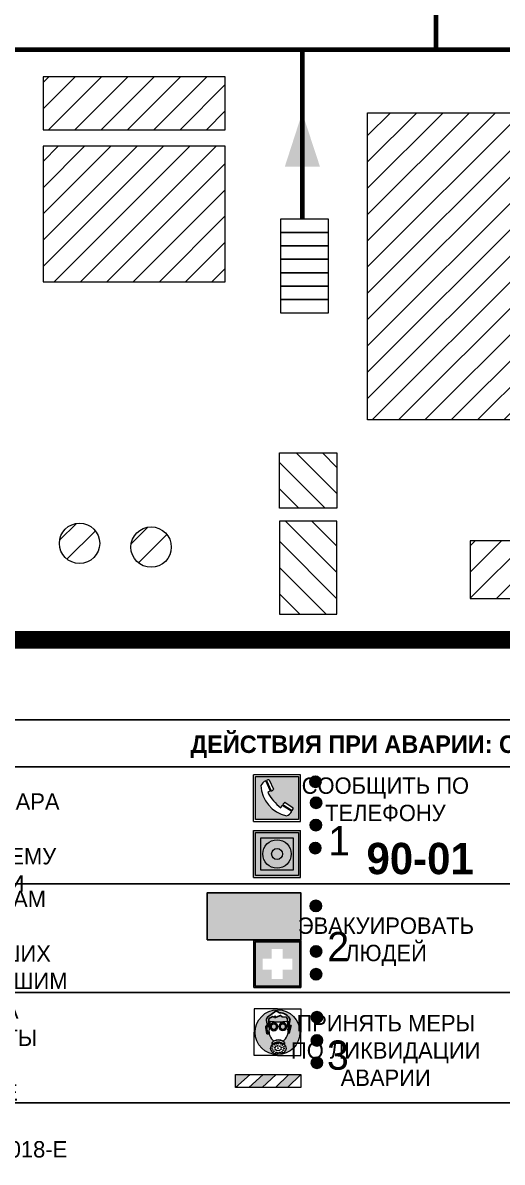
# Model space of a CAD drawing. Header units: millimetres. Extents: x 13114 to 67229, y 22859 to 38520.
# Drawn here: x 30155 to 30236.9, y 25080.9 to 25275.6 of the extents above; entities that cross this region are included whole.
import ezdxf

# ---------------------------------------------------------------- set-up
doc = ezdxf.new("R2010")
doc.units = ezdxf.units.MM
doc.layers.add('План_Штампы', color=7, linetype='Continuous')
doc.styles.add('обычный', font='arial.ttf')

# ---------------------------------------------------------------- blocks, each defined once
blk = doc.blocks.new('A$C38D26F80')
h = blk.add_hatch(color=5)
h.dxf.hatch_style = 1
h.paths.add_polyline_path([(-8.77, -4.48, 1), (-0.19, -4.48, 1)])
h.paths.add_polyline_path([(-6.75, -3.58), (-6.75, -3.31), (-6.62, -3.22), (-6.5, -3.22), (-6.42, -3.3), (-6.39, -3.28), (-6.59, -2.23), (-6.59, -2.01), (-6.38, -1.58), (-4.76, -0.4), (-4.13, -0.79, -0.362848), (-2.1, -2.1, -0.201049), (-2.17, -2.48, 0.085434), (-2.26, -3.13), (-1.9, -3.16), (-2.25, -4.7), (-2.4, -4.59), (-2.43, -4.34), (-2.36, -4.34), (-2.14, -3.34), (-2.47, -3.42), (-2.58, -1.95), (-2.77, -1.58), (-3.58, -1.52), (-3.92, -1.26), (-5.05, -1.73), (-4.87, -1.39), (-5.41, -1.6), (-5.41, -1.46), (-6.13, -1.87), (-6.18, -3.5), (-6.56, -3.47), (-6.37, -4.59), (-6.16, -4.43), (-6.16, -4.66), (-6.36, -4.79), (-6.37, -4.8), (-6.51, -4.76)], flags=16)
h.paths.add_polyline_path([(-6.51, -4.76), (-6.36, -4.79), (-6.37, -4.8)], flags=0)
h.paths.add_polyline_path([(-5.92, -2.34, 0.089508), (-2.67, -2.35), (-2.48, -3.88, -0.268602), (-3.4, -6.18, 0.262449), (-5.2, -6.18, -0.268602), (-6.11, -3.88)], flags=16)
edge = h.paths.add_edge_path(flags=16)
edge.add_ellipse((-5.19, -3.41), major_axis=(0, 0.842), ratio=0.848992, start_angle=0, end_angle=360)
edge = h.paths.add_edge_path(flags=0)
edge.add_ellipse((-5.19, -3.39), major_axis=(0, 0.665), ratio=0.853798, start_angle=0, end_angle=360)
edge = h.paths.add_edge_path(flags=0)
edge.add_ellipse((-5.19, -3.4), major_axis=(0, 0.528), ratio=0.864094, start_angle=0, end_angle=360)
edge = h.paths.add_edge_path(flags=16)
edge.add_ellipse((-3.47, -3.4), major_axis=(0, 0.842), ratio=0.848992, start_angle=0, end_angle=360)
h.paths.add_polyline_path([(-3.13, -6.45), (-3.13, -6.84, 0.383174), (-5.57, -6.85), (-5.57, -6.49, -0.369952)], flags=16)
edge = h.paths.add_edge_path(flags=0)
edge.add_ellipse((-3.47, -3.39), major_axis=(0, 0.665), ratio=0.853798, start_angle=0, end_angle=360)
edge = h.paths.add_edge_path(flags=0)
edge.add_ellipse((-3.47, -3.4), major_axis=(0, 0.528), ratio=0.864094, start_angle=0, end_angle=360)
edge = h.paths.add_edge_path(flags=16)
edge.add_ellipse((-4.34, -7.57), major_axis=(-1.48, 0), ratio=0.744955, start_angle=0, end_angle=360)
h.paths.add_polyline_path([(-5.01, -6.85, -1), (-5.15, -6.85, -1)], flags=0)
h.paths.add_polyline_path([(-5.33, -7.14, -1), (-5.47, -7.14, -1)], flags=0)
h.paths.add_polyline_path([(-4.61, -6.71, -1), (-4.74, -6.71, -1)], flags=16)
h.paths.add_polyline_path([(-5.43, -7.51, -1), (-5.57, -7.51, -1)], flags=0)
h.paths.add_polyline_path([(-4.26, -6.67, -1), (-4.4, -6.67, -1)], flags=16)
h.paths.add_polyline_path([(-4.74, -7.14, -1), (-4.88, -7.14, -1)], flags=0)
h.paths.add_polyline_path([(-4.93, -7.43, -1), (-5.07, -7.43, -1)], flags=0)
h.paths.add_polyline_path([(-4.41, -7.07, -1), (-4.54, -7.07, -1)], flags=0)
h.paths.add_polyline_path([(-5.33, -7.87, -1), (-5.46, -7.87, -1)], flags=0)
h.paths.add_polyline_path([(-3.8, -6.71, -1), (-3.94, -6.71, -1)], flags=16)
h.paths.add_polyline_path([(-4.85, -7.78, -1), (-4.98, -7.78, -1)], flags=0)
h.paths.add_polyline_path([(-3.96, -7.14, -1), (-4.1, -7.14, -1)], flags=0)
h.paths.add_polyline_path([(-4.33, -7.53, -1), (-4.47, -7.53, -1)], flags=0)
h.paths.add_polyline_path([(-5.09, -8.12, -1), (-5.23, -8.12, -1)], flags=0)
h.paths.add_polyline_path([(-3.5, -6.94, -1), (-3.64, -6.94, -1)], flags=0)
h.paths.add_polyline_path([(-4.54, -7.97, -1), (-4.68, -7.97, -1)], flags=0)
h.paths.add_polyline_path([(-3.66, -7.39, -1), (-3.8, -7.39, -1)], flags=0)
h.paths.add_polyline_path([(-4.73, -8.35, -1), (-4.86, -8.35, -1)], flags=0)
h.paths.add_polyline_path([(-4.09, -7.96, -1), (-4.23, -7.96, -1)], flags=0)
h.paths.add_polyline_path([(-3.77, -7.74, -1), (-3.91, -7.74, -1)], flags=0)
h.paths.add_polyline_path([(-3.22, -7.27, -1), (-3.35, -7.27, -1)], flags=0)
h.paths.add_polyline_path([(-4.34, -8.4, -1), (-4.47, -8.4, -1)], flags=0)
h.paths.add_polyline_path([(-3.16, -7.61, -1), (-3.3, -7.61, -1)], flags=0)
h.paths.add_polyline_path([(-3.9, -8.35, -1), (-4.04, -8.35, -1)], flags=0)
h.paths.add_polyline_path([(-3.32, -7.91, -1), (-3.46, -7.91, -1)], flags=0)
h.paths.add_polyline_path([(-3.55, -8.23, -1), (-3.69, -8.23, -1)], flags=0)
at = {"color": 5, "lineweight": 5}
for p, q in [((-4.48, 0), (-8.96, 0)), ((-8.96, 0), (-8.96, -4.48)), ((-4.48, 0), (0, 0)), ((0, 0), (0, -4.48)), ((-6.59, -2.01), (-6.38, -1.58)), ((-6.59, -2.23), (-6.59, -2.01)), ((-6.38, -1.58), (-4.76, -0.4)), ((-6.13, -1.87), (-6.18, -3.5)), ((-5.41, -1.46), (-6.13, -1.87)), ((-4.87, -1.39), (-5.41, -1.6)), ((-5.41, -1.6), (-5.41, -1.46)), ((-3.92, -1.26), (-5.05, -1.73)), ((-5.05, -1.73), (-4.87, -1.39)), ((-4.76, -0.4), (-4.13, -0.79)), ((-3.58, -1.52), (-3.92, -1.26)), ((-2.77, -1.58), (-3.58, -1.52)), ((-2.58, -1.95), (-2.77, -1.58)), ((-2.47, -3.42), (-2.58, -1.95)), ((-6.75, -3.31), (-6.62, -3.22)), ((-6.75, -3.58), (-6.75, -3.31)), ((-6.51, -4.76), (-6.75, -3.58)), ((-6.62, -3.22), (-6.5, -3.22)), ((-6.39, -3.28), (-6.59, -2.23)), ((-6.18, -3.5), (-6.56, -3.47)), ((-6.56, -3.47), (-6.37, -4.59)), ((-6.5, -3.22), (-6.42, -3.3)), ((-6.42, -3.3), (-6.39, -3.28)), ((-5.92, -2.34), (-6.11, -3.88)), ((-2.67, -2.34), (-2.48, -3.88)), ((-2.14, -3.34), (-2.47, -3.42)), ((-2.43, -4.34), (-2.4, -4.59)), ((-2.43, -4.34), (-2.36, -4.34)), ((-2.36, -4.34), (-2.14, -3.34)), ((-1.9, -3.16), (-2.26, -3.13)), ((-2.25, -4.7), (-1.9, -3.16)), ((-8.96, -8.96), (-8.96, -4.48)), ((-6.37, -4.8), (-6.51, -4.76)), ((-6.37, -4.59), (-6.16, -4.43)), ((-6.16, -4.66), (-6.37, -4.8)), ((-6.16, -4.43), (-6.16, -4.66)), ((-5.57, -6.49), (-5.57, -6.85)), ((-3.13, -6.45), (-3.13, -6.84)), ((-2.4, -4.59), (-2.25, -4.7)), ((0, -8.96), (0, -4.48)), ((-4.48, -8.96), (-8.96, -8.96)), ((-4.48, -8.96), (0, -8.96))]:
    blk.add_line(p, q, dxfattribs=at)
at = {"color": 5}
for p, q in [((-6.59, -2.01), (-6.38, -1.58)), ((-6.59, -2.23), (-6.59, -2.01)), ((-6.38, -1.58), (-4.76, -0.4)), ((-6.13, -1.87), (-6.18, -3.5)), ((-5.41, -1.46), (-6.13, -1.87)), ((-4.87, -1.39), (-5.41, -1.6)), ((-5.41, -1.6), (-5.41, -1.46)), ((-3.92, -1.26), (-5.05, -1.73)), ((-5.05, -1.73), (-4.87, -1.39)), ((-4.76, -0.4), (-4.13, -0.79)), ((-3.58, -1.52), (-3.92, -1.26)), ((-2.77, -1.58), (-3.58, -1.52)), ((-2.58, -1.95), (-2.77, -1.58)), ((-2.47, -3.42), (-2.58, -1.95)), ((-6.75, -3.31), (-6.62, -3.22)), ((-6.75, -3.58), (-6.75, -3.31)), ((-6.51, -4.76), (-6.75, -3.58)), ((-6.62, -3.22), (-6.5, -3.22)), ((-6.39, -3.28), (-6.59, -2.23)), ((-6.18, -3.5), (-6.56, -3.47)), ((-6.56, -3.47), (-6.37, -4.59)), ((-6.5, -3.22), (-6.42, -3.3)), ((-6.42, -3.3), (-6.39, -3.28)), ((-2.14, -3.34), (-2.47, -3.42)), ((-2.4, -4.59), (-2.43, -4.34)), ((-2.43, -4.34), (-2.36, -4.34)), ((-2.36, -4.34), (-2.14, -3.34)), ((-2.26, -3.13), (-1.9, -3.16)), ((-1.9, -3.16), (-2.25, -4.7)), ((-6.37, -4.8), (-6.51, -4.76)), ((-6.36, -4.79), (-6.51, -4.76)), ((-6.37, -4.59), (-6.16, -4.43)), ((-6.16, -4.66), (-6.37, -4.8)), ((-6.16, -4.66), (-6.36, -4.79)), ((-6.16, -4.43), (-6.16, -4.66)), ((-2.25, -4.7), (-2.4, -4.59))]:
    blk.add_line(p, q, dxfattribs=at)
at = {"color": 5, "lineweight": 5}
for centre, radius in [((-4.48, -4.48), 4.29), ((-5.5, -7.51), 0.0678), ((-5.4, -7.14), 0.0678), ((-5.4, -7.87), 0.0678), ((-5.16, -8.12), 0.0678), ((-5.08, -6.85), 0.0678), ((-5, -7.43), 0.0678), ((-4.91, -7.78), 0.0678), ((-4.81, -7.14), 0.0678), ((-4.79, -8.35), 0.0678), ((-4.67, -6.71), 0.0678), ((-4.61, -7.97), 0.0678), ((-4.47, -7.07), 0.0678), ((-4.4, -7.53), 0.0678), ((-4.4, -8.4), 0.0678), ((-4.33, -6.67), 0.0678), ((-4.16, -7.96), 0.0678), ((-4.03, -7.14), 0.0678), ((-3.97, -8.35), 0.0678), ((-3.87, -6.71), 0.0678), ((-3.84, -7.74), 0.0678), ((-3.73, -7.39), 0.0678), ((-3.62, -8.23), 0.0678), ((-3.57, -6.94), 0.0678), ((-3.39, -7.91), 0.0678), ((-3.28, -7.27), 0.0678), ((-3.23, -7.61), 0.0678)]:
    blk.add_circle(centre, radius, dxfattribs=at)
at = {"color": 5}
for centre, radius, start, end in [((-3.89, -2.66), 1.88, 17.387, 97.1599), ((-2.6, -2.2), 0.511, 326.3906, 11.8614), ((-0.35, -3.07), 1.91, 162.2553, 181.7878)]:
    blk.add_arc(centre, radius, start, end, dxfattribs=at)
at = {"color": 5, "lineweight": 5}
for centre, radius, start, end in [((-2.6, -2.2), 0.513, 326.4781, 11.7739), ((-3.66, -4.24), 2.47, 171.573, 231.7124), ((-4.28, 6.66), 9.15, 259.6987, 280.1569), ((-4.93, -4.24), 2.47, 308.2876, 8.427), ((-0.47, -3.05), 1.79, 161.5846, 182.4584), ((-4.33, -7.88), 1.87, 50.358, 131.5662), ((-4.34, -8.2), 1.82, 48.4943, 132.3565), ((-4.3, -7.78), 1.83, 60.5889, 119.4111)]:
    blk.add_arc(centre, radius, start, end, dxfattribs=at)
for centre, major_axis, ratio in [((-5.19, -3.41), (0, 0.842), 0.848992), ((-5.19, -3.39), (0, 0.665), 0.853798), ((-5.19, -3.4), (0, 0.528), 0.864094), ((-3.47, -3.4), (0, 0.842), 0.848992), ((-3.47, -3.39), (0, 0.665), 0.853798), ((-3.47, -3.4), (0, 0.528), 0.864094), ((-4.34, -7.57), (-1.48, 0), 0.744955)]:
    blk.add_ellipse(centre, major_axis=major_axis, ratio=ratio, dxfattribs=at)
blk = doc.blocks.new('A$C47DD6509')
at = {"lineweight": 5}
for points in [[(-8.69, 0), (-11.19, 0), (-11.19, -2.22)], [(-4.22, 0), (-6.45, 0), (-8.91, -2.22), (-6.61, -2.22)], [(0, 0), (-2.09, 0), (-4.36, -2.22), (-2.29, -2.22)]]:
    blk.add_hatch(color=242, dxfattribs=at).paths.add_polyline_path(points)
at = {"color": 242, "lineweight": 5}
for p, q in [((-11.19, -2.22), (-8.69, 0)), ((-11.19, -2.22), (-11.19, 0)), ((-11.19, 0), (-8.69, 0)), ((-11.19, 0), (0, 0)), ((-8.91, -2.22), (-6.45, 0)), ((-6.61, -2.22), (-4.22, 0)), ((-4.36, -2.22), (-2.09, 0)), ((-2.29, -2.22), (0, 0)), ((0, 0), (0, -2.22)), ((0, -2.22), (-11.19, -2.22))]:
    blk.add_line(p, q, dxfattribs=at)
blk = doc.blocks.new('A$C32E8229D')
at = {"true_color": 0xffffff}
blk.add_hatch(color=7, dxfattribs=at).paths.add_polyline_path([(0, 0), (0, -8), (16, -8), (16, 0)])
h = blk.add_hatch(color=126)
h.paths.add_polyline_path([(0.2, -0.2), (15.8, -0.2), (15.8, -7.8), (0.2, -7.8)])
h.paths.add_polyline_path([(13.49, -2.05), (12.08, -2.05), (11.37, -2.63, 0.162397), (11.29, -2.84), (11.29, -3.63), (10.35, -3.63), (10.35, -4.05), (11.68, -4.05), (11.68, -3.48), (12.26, -4.28), (11.29, -5.1), (11.29, -6.78), (11.85, -6.78), (11.85, -5.44), (12.8, -4.64), (12.8, -5.94), (14.46, -5.94), (14.46, -5.39), (13.45, -5.39), (13.45, -3.97), (12.46, -2.59), (13.15, -2.59), (13.69, -3.34), (14.18, -3)], flags=16)
h.paths.add_polyline_path([(10.74, -1.82, 1), (11.8, -1.82, 1)], flags=16)
h.paths.add_polyline_path([(9.39, -3.59), (5.99, -3.59), (6.56, -3.03), (5.91, -3.03), (5.1, -3.83), (5.91, -4.64), (6.56, -4.64), (5.99, -4.09), (9.39, -4.09)], flags=16)
h.paths.add_polyline_path([(4.29, -1.08), (1.72, -1.08), (1.72, -6.6), (4.29, -6.6)], flags=16)
at = {"color": 126}
blk.add_lwpolyline([(16, -8), (0, -8), (0, 0), (16, 0)], close=True, dxfattribs=at)
blk = doc.blocks.new('A$C18900ED3')
h = blk.add_hatch(color=126)
h.paths.add_polyline_path([(-0.18, -0.18), (-7.02, -0.18), (-7.02, -7.02), (-0.18, -7.02)])
h.paths.add_polyline_path([(-5.89, -4.46), (-5.89, -2.77), (-4.46, -2.77), (-4.46, -1.31), (-2.77, -1.31), (-2.77, -2.77), (-1.33, -2.77), (-1.33, -4.46), (-2.77, -4.46), (-2.77, -5.89), (-4.46, -5.89), (-4.46, -4.46)], flags=16)
at = {"color": 126}
for p, q in [((-7.2, 0), (-7.2, -7.2)), ((0, 0), (-7.2, 0)), ((0, -7.2), (0, 0)), ((-7.02, -7.02), (-7.02, -0.18)), ((-7.02, -0.18), (-0.18, -0.18)), ((-0.18, -0.18), (-0.18, -7.02)), ((-7.2, -7.2), (0, -7.2)), ((-0.18, -7.02), (-7.02, -7.02))]:
    blk.add_line(p, q, dxfattribs=at)
blk = doc.blocks.new('A$C456E1F9C')
at = {"lineweight": 5}
h = blk.add_hatch(color=242, dxfattribs=at)
h.paths.add_polyline_path([(0.51, -1.47), (0.51, -13.26), (12.29, -13.26), (12.29, -1.47)])
h.paths.add_polyline_path([(5.42, -4.95, -0.254479), (4.78, -5.4), (3.52, -2.53, -0.209735), (4.23, -2.4)], flags=16)
h.paths.add_polyline_path([(8.53, -8.6), (10.87, -10.17), (10.54, -10.76), (8.03, -9.13, -0.192251)], flags=16)
h.paths.add_polyline_path([(4.61, -5.49, 0.005518), (3.87, -5.72, 0.128647), (7.49, -10.01, 0.00809), (7.83, -9.33), (10.47, -10.97, -0.16736), (8.99, -12.25, -0.327862), (1.95, -3.95, -0.166952), (3.36, -2.62)], flags=16)
at = {"color": 242, "lineweight": 5}
for p, q in [((0, -13.77), (0, -0.97)), ((12.8, -0.97), (0, -0.97)), ((4.61, -5.49), (3.36, -2.62)), ((3.52, -2.53), (4.78, -5.4)), ((4.23, -2.4), (5.42, -4.95)), ((12.8, -13.77), (12.8, -0.97)), ((7.83, -9.33), (10.47, -10.97)), ((8.03, -9.13), (10.54, -10.76)), ((10.81, -10.12), (8.53, -8.6)), ((10.54, -10.76), (10.8, -10.3)), ((10.8, -10.3), (10.81, -10.12)), ((0, -13.77), (12.8, -13.77))]:
    blk.add_line(p, q, dxfattribs=at)
blk.add_lwpolyline([(0.51, -1.47), (12.29, -1.47), (12.29, -13.26), (0.51, -13.26)], close=True, dxfattribs=at)
for centre, radius, start, end in [((4.59, -5.34), 2.99, 114.2845, 152.1974), ((4.02, -3.27), 0.891, 76.3284, 123.7092), ((11.12, -3.31), 9.19, 183.9915, 256.6009), ((14.98, -39.1), 35.17, 107.1487, 108.4135), ((13.86, -0.94), 11.08, 205.5536, 234.8762), ((4.68, -4.59), 0.824, 276.9621, 334.0723), ((-13.31, 0.8), 23.44, 332.5487, 334.4027), ((8.94, -9.5), 0.989, 114.4092, 157.9388), ((7.87, -9.46), 3, 291.9291, 329.9329)]:
    blk.add_arc(centre, radius, start, end, dxfattribs=at)
blk = doc.blocks.new('A$C54414219')
at = {"true_color": 0xffffff}
h = blk.add_hatch(color=7, dxfattribs=at)
h.paths.add_polyline_path([(2.39, -9.45), (2.39, -18.3), (11.23, -18.3), (11.23, -9.45)], flags=0)
h.paths.add_polyline_path([(10.71, -13.87, -1), (2.92, -13.87, -1)], flags=0)
h.paths.add_polyline_path([(8.3, -13.87, -1), (5.33, -13.87, -1)], flags=0)
h.paths.add_polyline_path([(0.41, -7.47), (0.41, -20.27), (13.21, -20.27), (13.21, -7.47)])
h.paths.add_polyline_path([(0.92, -19.77), (12.71, -19.77), (12.71, -7.98), (0.92, -7.98)], flags=16)
h.paths.add_polyline_path([(11.23, -9.45), (11.23, -18.3), (2.39, -18.3), (2.39, -9.45)], flags=0)
at = {"lineweight": 5}
h = blk.add_hatch(color=242, dxfattribs=at)
h.paths.add_polyline_path([(12.71, -7.98), (0.92, -7.98), (0.92, -19.77), (12.71, -19.77)])
h.paths.add_polyline_path([(11.23, -18.3), (2.39, -18.3), (2.39, -9.45), (11.23, -9.45)], flags=16)
h.paths.add_polyline_path([(10.71, -13.87, -1), (2.92, -13.87, -1)], flags=0)
h.paths.add_polyline_path([(8.3, -13.87, -1), (5.33, -13.87, -1)], flags=0)
at = {"true_color": 0xffffff}
h = blk.add_hatch(color=7, dxfattribs=at)
h.paths.add_polyline_path([(2.39, -9.45), (2.39, -18.3), (11.23, -18.3), (11.23, -9.45)])
h.paths.add_polyline_path([(10.71, -13.87, -1), (2.92, -13.87, -1)], flags=16)
h.paths.add_polyline_path([(8.3, -13.87, -1), (5.33, -13.87, -1)], flags=0)
at = {"lineweight": 5}
h = blk.add_hatch(color=242, dxfattribs=at)
h.paths.add_polyline_path([(2.92, -13.87, 1), (10.71, -13.87, 1)])
h.paths.add_polyline_path([(8.3, -13.87, -1), (5.33, -13.87, -1)], flags=16)
at = {"color": 242, "lineweight": 5}
for p, q in [((0.41, -20.27), (0.41, -7.47)), ((0.41, -7.47), (13.21, -7.47)), ((0.41, -7.47), (13.21, -7.47)), ((13.21, -20.27), (13.21, -7.47)), ((0.41, -20.27), (13.21, -20.27))]:
    blk.add_line(p, q, dxfattribs=at)
for points in [[(0.92, -7.98), (12.71, -7.98), (12.71, -19.77), (0.92, -19.77)], [(2.39, -9.45), (11.23, -9.45), (11.23, -18.3), (2.39, -18.3)]]:
    blk.add_lwpolyline(points, close=True, dxfattribs=at)
for radius in [3.89, 1.49]:
    blk.add_circle((6.81, -13.87), radius, dxfattribs=at)

msp = doc.modelspace()

# ---------------------------------------------------------------- hatches: boundary and pattern name
at = {"lineweight": 0}
h = msp.add_hatch(dxfattribs=at)
h.set_pattern_fill('ANSI31', color=256, angle=180)
h.set_pattern_definition([(225, (59217.0612, 30203.0547), (2.24506403, -2.24506403), [])])
h.paths.add_polyline_path([(30158.47, 25254.55), (30158.47, 25231.39), (30189.56, 25231.39), (30189.56, 25254.55)])
h.paths.add_polyline_path([(30158.47, 25266.42), (30158.47, 25257.38), (30189.56, 25257.38), (30189.56, 25266.42)])
h = msp.add_hatch(dxfattribs=at)
h.set_pattern_fill('ANSI31', color=256, angle=180)
h.set_pattern_definition([(225, (59008.7378, 29665.3625), (2.24506403, -2.24506403), [])])
h.paths.add_polyline_path([(30266.24, 25260.28), (30213.86, 25260.28), (30213.86, 25207.79), (30266.24, 25207.79)])
h = msp.add_hatch(dxfattribs=at)
h.set_pattern_fill('ANSI31', color=256, angle=270)
h.set_pattern_definition([(315, (25182.875, 53933.3134), (2.24506403, 2.24506403), [])])
h.paths.add_polyline_path([(30208.64, 25202.17), (30198.82, 25202.17), (30198.82, 25192.71), (30208.64, 25192.71)])
h.paths.add_polyline_path([(30198.82, 25174.61), (30208.64, 25174.61), (30208.64, 25190.5), (30198.82, 25190.5)])
h = msp.add_hatch(dxfattribs=at)
h.set_pattern_fill('ANSI31', color=256, angle=180)
h.set_pattern_definition([(225, (58919.293, 30057.7584), (2.24506403, -2.24506403), [])])
h.paths.add_polyline_path([(30168.13, 25186.69, 1), (30161.23, 25186.69, 1)])
h = msp.add_hatch(dxfattribs=at)
h.set_pattern_fill('ANSI31', color=256, angle=180)
h.set_pattern_definition([(225, (58931.5137, 30057.1224), (2.24506403, -2.24506403), [])])
h.paths.add_polyline_path([(30180.35, 25186.05, 1), (30173.45, 25186.05, 1)])
h = msp.add_hatch(dxfattribs=at)
h.set_pattern_fill('ANSI31', color=256, angle=180)
h.set_pattern_definition([(225, (58987.4917, 30203.0547), (2.24506403, -2.24506403), [])])
h.paths.add_polyline_path([(30256.35, 25177.29), (30256.35, 25187.11), (30246.89, 25187.11), (30246.89, 25177.29)])
h.paths.add_polyline_path([(30231.41, 25187.11), (30231.41, 25177.29), (30244.68, 25177.29), (30244.68, 25187.11)])
h = msp.add_hatch(color=256, dxfattribs=at)
h.dxf.hatch_style = 1
h.paths.add_polyline_path([(30203.99, 25145.94, 1), (30205.93, 25145.94, 1)])
h = msp.add_hatch(color=256, dxfattribs=at)
h.dxf.hatch_style = 1
h.paths.add_polyline_path([(30204.1, 25142.36, 1), (30206.03, 25142.36, 1)])
h = msp.add_hatch(color=256, dxfattribs=at)
h.dxf.hatch_style = 1
h.paths.add_polyline_path([(30204.06, 25138.55, 1), (30205.99, 25138.55, 1)])
h = msp.add_hatch(color=256, dxfattribs=at)
h.dxf.hatch_style = 1
h.paths.add_polyline_path([(30203.98, 25134.62, 1), (30205.91, 25134.62, 1)])
h = msp.add_hatch(color=256, dxfattribs=at)
h.dxf.hatch_style = 1
h.paths.add_polyline_path([(30204.06, 25124.73, 1), (30205.99, 25124.73, 1)])
h = msp.add_hatch(color=256, dxfattribs=at)
h.dxf.hatch_style = 1
h.paths.add_polyline_path([(30204.1, 25116.95, 1), (30206.04, 25116.95, 1)])
h = msp.add_hatch(color=256, dxfattribs=at)
h.dxf.hatch_style = 1
h.paths.add_polyline_path([(30204.1, 25113.05, 1), (30206.03, 25113.05, 1)])
h = msp.add_hatch(color=256, dxfattribs=at)
h.dxf.hatch_style = 1
h.paths.add_polyline_path([(30204.25, 25105.69, 1), (30206.19, 25105.69, 1)])
h = msp.add_hatch(color=256, dxfattribs=at)
h.dxf.hatch_style = 1
h.paths.add_polyline_path([(30204.25, 25101.75, 1), (30206.18, 25101.75, 1)])
h = msp.add_hatch(color=256, dxfattribs=at)
h.dxf.hatch_style = 1
h.paths.add_polyline_path([(30204.25, 25097.92, 1), (30206.18, 25097.92, 1)])

# ---------------------------------------------------------------- linework, layer by layer
at = {"color": 126, "lineweight": 100, "true_color": 0x008754}
for points in [[(30505.05, 25282.13), (30505.05, 25367.65), (30225.5, 25367.65), (30225.5, 25271.01)], [(30507.36, 25271.01), (30062.02, 25271.01), (30062.02, 25341.4), (30048.97, 25341.4), (30048.97, 25346.96)], [(30202.7, 25271.01), (30202.7, 25242.16)]]:
    msp.add_lwpolyline(points, dxfattribs=at)
at = {"lineweight": 0}
for points in [[(30189.56, 25266.42), (30158.47, 25266.42), (30158.47, 25257.38), (30189.56, 25257.38)], [(30266.24, 25207.79), (30213.86, 25207.79), (30213.86, 25260.28), (30266.24, 25260.28)], [(30189.56, 25254.55), (30158.47, 25254.55), (30158.47, 25231.39), (30189.56, 25231.39)], [(30207.18, 25242.11), (30199, 25242.11), (30199, 25239.82), (30207.18, 25239.82)], [(30207.18, 25239.82), (30199, 25239.82), (30199, 25237.53), (30207.18, 25237.53)], [(30207.18, 25237.53), (30199, 25237.53), (30199, 25235.24), (30207.18, 25235.24)], [(30207.18, 25235.24), (30199, 25235.24), (30199, 25232.94), (30207.18, 25232.94)], [(30207.18, 25232.94), (30199, 25232.94), (30199, 25230.65), (30207.18, 25230.65)], [(30207.18, 25230.65), (30199, 25230.65), (30199, 25228.36), (30207.18, 25228.36)], [(30207.18, 25228.36), (30199, 25228.36), (30199, 25226.06), (30207.18, 25226.06)], [(30208.64, 25202.17), (30208.64, 25192.71), (30198.82, 25192.71), (30198.82, 25202.17)], [(30198.82, 25190.5), (30198.82, 25174.61), (30208.64, 25174.61), (30208.64, 25190.5)], [(30244.68, 25187.11), (30231.41, 25187.11), (30231.41, 25177.29), (30244.68, 25177.29)]]:
    msp.add_lwpolyline(points, close=True, dxfattribs=at)
at = {"lineweight": 100, "const_width": 3}
msp.add_lwpolyline([(30519.11, 25262.69), (30519.11, 25170.21), (30150.39, 25170.21)], dxfattribs=at)
for points in [[(30140.52, 25148.48), (30284.28, 25148.48), (30284.28, 25156.53), (30140.52, 25156.53)], [(30140.52, 25148.48), (30284.28, 25148.48), (30284.28, 25091.08), (30140.52, 25091.08)]]:
    msp.add_lwpolyline(points, close=True)
for points in [[(30198.93, 25128.48), (30140.52, 25128.48), (30284.28, 25128.48)], [(30198.93, 25109.91), (30140.52, 25109.91), (30284.28, 25109.91)]]:
    msp.add_lwpolyline(points)
at = {"lineweight": 0}
for centre in [(30164.68, 25186.69), (30176.9, 25186.05)]:
    msp.add_circle(centre, 3.45, dxfattribs=at)
for centre in [(30204.96, 25145.94), (30205.07, 25142.36), (30205.03, 25138.55), (30204.94, 25134.62), (30205.03, 25124.73), (30205.07, 25116.95), (30205.06, 25113.05), (30205.22, 25105.69), (30205.21, 25101.75), (30205.22, 25097.92)]:
    msp.add_circle(centre, 0.966)
at = {"layer": 'План_Штампы', "color": 126, "true_color": 0x008754}
msp.add_solid([(30205.74, 25251.05), (30199.73, 25251.06), (30202.71, 25260.28)], dxfattribs=at)

# ---------------------------------------------------------------- block references
for name, p, xscale, yscale, zscale in [('A$C456E1F9C', (30194.4, 25147.76), 0.625, 0.625, 0.625), ('A$C54414219', (30194.15, 25142.27), 0.625, 0.625, 0.625), ('A$C18900ED3', (30202.47, 25118.8), 1.111111111007631, 1.111111111007631, 1.111111111007631), ('A$C38D26F80', (30202.49, 25107.14), 0.8928571427240968, 0.8928571427240968, 0.8928571427240968)]:
    msp.add_blockref(name, p, dxfattribs=dict(xscale=xscale, yscale=yscale, zscale=zscale))
at = {"xscale": -1}
msp.add_blockref('A$C32E8229D', (30202.47, 25126.95), dxfattribs=at)
at = {"color": 242, "true_color": 0xc1121c}
msp.add_blockref('A$C47DD6509', (30202.49, 25095.92), dxfattribs=at)

# ---------------------------------------------------------------- texts
at = {"lineweight": 0, "attachment_point": 5, "style": 'обычный'}
for s, insert, char_height, width in [('{\\fProxima Nova Rg|b1|i0|c204|p2;ДЕЙСТВИЯ ПРИ АВАРИИ: СОХРАНЯЙТЕ СПОКОЙСТВИЕ\\H1.6644x; }', (30240.13, 25151.93), 3, 175.1736), ('\\pi-8.4,l8.4,t8.4;{\\fProxima Nova Rg|b0|i0|c204|p2;АДРЕС ОБЪЕКТА\\PМЕСТО ВОЗНИКНОВЕНИЯ ПОЖАРА \\PСВОЮ ФАМИЛИЮ\\PПРИВЕСТИ В ДЕЙСТВИЕ СИСТЕМУ \\PПОЖАРНОЙ СИГНАЛИЗАЦИИ}', (30128.21, 25137.49), 2.8, 126.6484), ('{\\fProxima Nova Rg|b0|i0|c204|p2;СООБЩИТЬ ПО \\PТЕЛЕФОНУ}', (30216.9, 25142.93), 2.8, 126.6484), ('{\\fProxima Nova Rg|b0|i0|c204|p2;1\\H1.1667x; }', (30209, 25135.86), 5, 126.6484), ('{\\fProxima Nova Rg|b1|i0|c204|p2;\\H1.0714x;90-01\\fProxima Nova Rg|b0|i0|c204|p2;\\H0.93331x; \\H1.3449x; }', (30222.84, 25132.79), 5, 126.6484), ('\\pi-8.4,l8.4,t8.4;{\\fProxima Nova Rg|b0|i0|c204|p2;ОРИЕНТИРОВАТЬСЯ ПО ЗНАКАМ \\PНАПРАВЛЕНИЯ ДВИЖЕНИЯ\\PВЗЯТЬ С СОБОЙ ПОСТРАДАВШИХ\\PОКАЗАТЬ ПОМОЩЬ ПОСТРАДАВШИМ}', (30128.06, 25118.52), 2.8, 126.6484), ('{\\fProxima Nova Rg|b0|i0|c204|p2;ЭВАКУИРОВАТЬ \\PЛЮДЕЙ}', (30217, 25118.61), 2.8, 126.6484), ('{\\fProxima Nova Rg|b0|i0|c204|p2;2\\H1.1967x; }', (30208.85, 25117.78), 5, 126.6484), ('\\pi-8.4,l8.4,t8.4;{\\fProxima Nova Rg|b0|i0|c204|p2;ИСПОЛЬЗОВАТЬ СРЕДСТВА \\PПРОТИВОПОЖАРНОЙ ЗАЩИТЫ \\PПРИ НЕОБХОДИМОСТИ \\PОБЕСТОЧИТЬ ПОМЕЩЕНИЕ}', (30128.22, 25099.45), 2.8, 126.6484), ('{\\fProxima Nova Rg|b0|i0|c204|p2;ПРИНЯТЬ МЕРЫ \\PПО ЛИКВИДАЦИИ \\PАВАРИИ}', (30216.96, 25100.03), 2.8, 126.6484), ('{\\fProxima Nova Rg|b0|i0|c204|p2;3\\H1.1967x; }', (30208.79, 25099.2), 5, 126.6484), ('\\pi-8.4,l8.4,t8.4;{\\fProxima Nova Rg|b0|i0|c204|p2;ИЗГОТОВИТЕЛЬ: ИП АНДРЕЕВ А. А.\\fProxima Nova Rg|b0|i0|c0|p2; \\fProxima Nova Rg|b0|i0|c204|p2;ФП-24 - 2022/ 200-25-1440 ГОСТ 34428-2018-Е\\H1.2266x; }', (30088.54, 25082.73), 2.8, 191.3484)]:
    msp.add_mtext(s, dxfattribs=dict(at, insert=insert, char_height=char_height, width=width))

doc.saveas('drawing.dxf')
